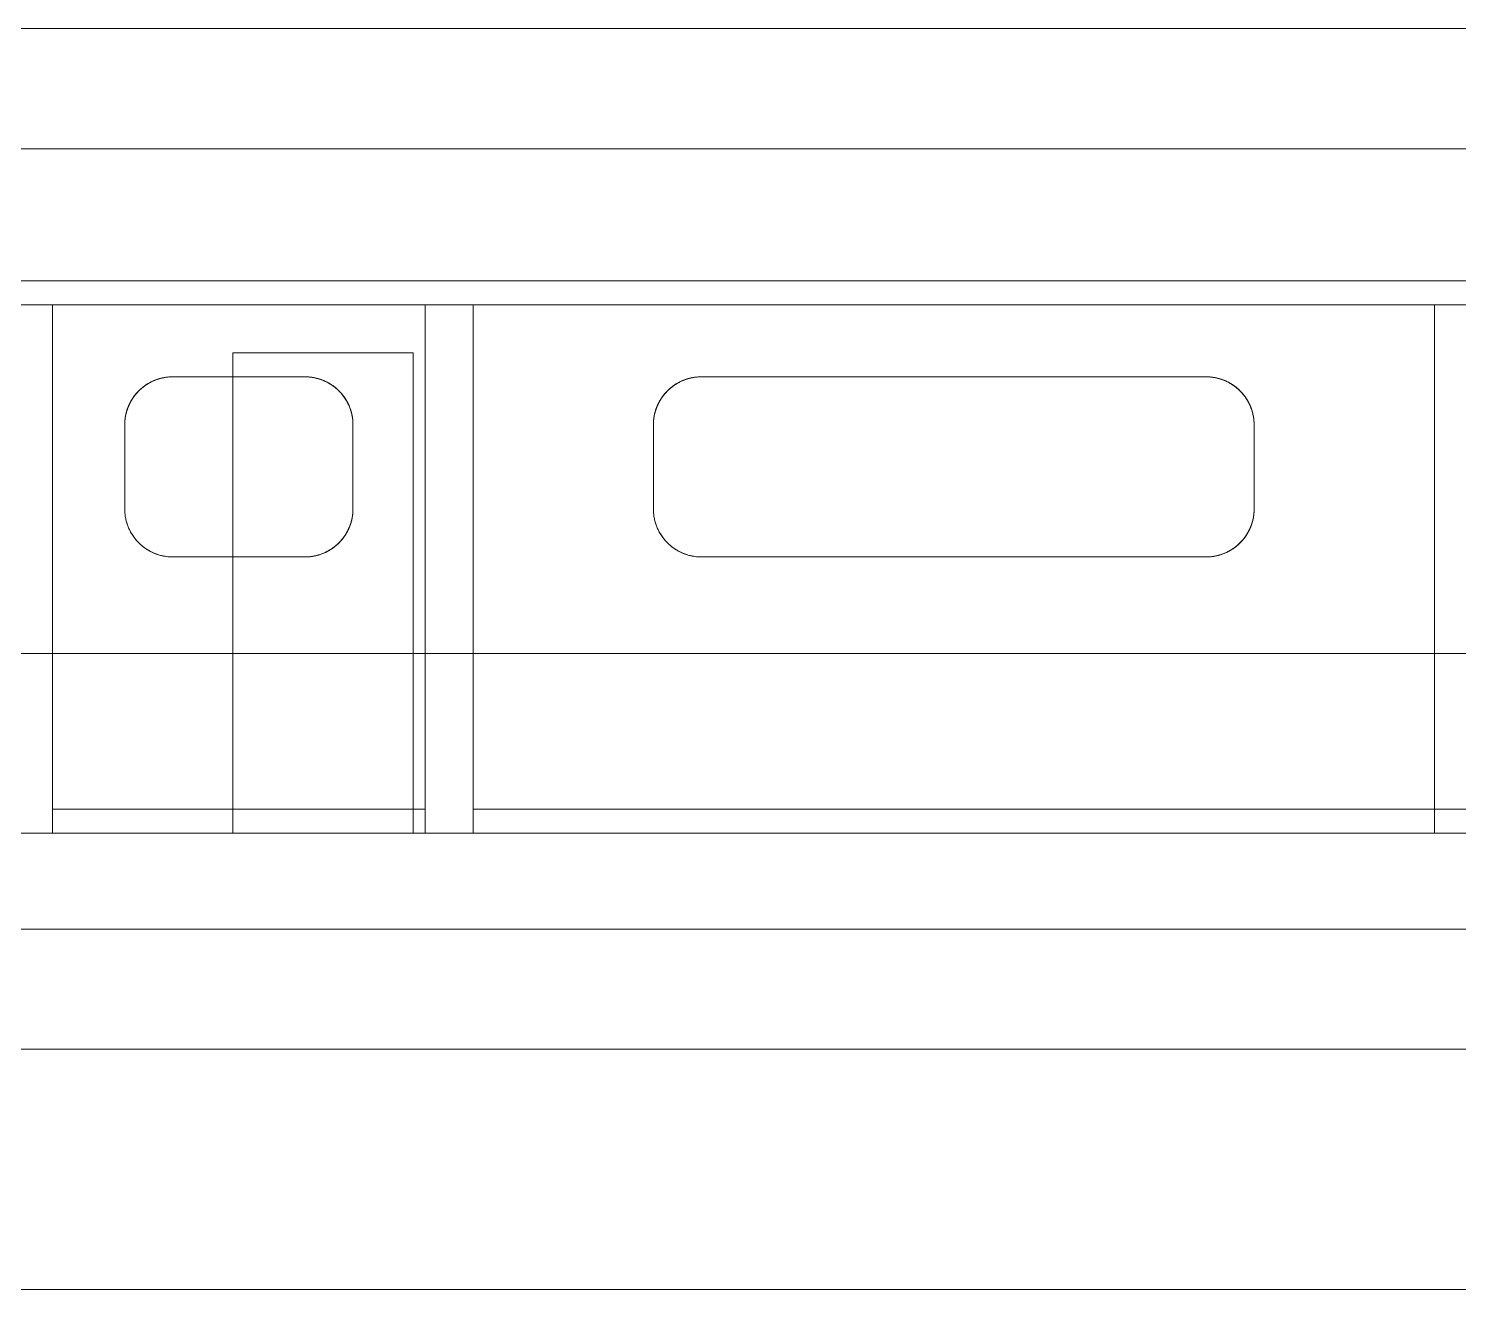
# Model space of a CAD drawing. Header units: millimetres. Extents: x -6 to 421, y -3 to 294.
# Drawn here: x 123.57 to 163.24, y 133.01 to 168.01 of the extents above; entities that cross this region are included whole.
import ezdxf

# ---------------------------------------------------------------- set-up
doc = ezdxf.new("R2010")
doc.units = ezdxf.units.MM

msp = doc.modelspace()

# ---------------------------------------------------------------- linework, layer by layer
at = {"color": 7, "linetype": 'Continuous', "lineweight": 15}
for p, q in [((207.904, 168.015), (87.904, 168.015)), ((207.904, 164.681), (87.904, 164.681)), ((207.904, 161.015), (87.904, 161.015)), ((135.904, 160.348), (87.904, 160.348)), ((134.57, 160.348), (124.237, 160.348)), ((124.237, 160.348), (124.237, 146.348)), ((124.237, 146.348), (124.237, 160.348)), ((124.237, 145.681), (124.237, 160.348)), ((134.57, 146.348), (134.57, 160.348)), ((134.57, 160.348), (134.57, 146.348)), ((134.57, 145.681), (134.57, 160.348)), ((162.57, 160.348), (135.904, 160.348)), ((135.904, 160.348), (135.904, 146.348)), ((207.904, 160.348), (135.904, 160.348)), ((135.904, 146.348), (135.904, 160.348)), ((135.904, 145.681), (135.904, 160.348)), ((162.57, 146.348), (162.57, 160.348)), ((163.904, 160.348), (162.57, 160.348)), ((162.57, 145.681), (162.57, 160.348)), ((129.237, 159.015), (129.237, 145.681)), ((134.237, 159.015), (129.237, 159.015)), ((134.237, 145.681), (134.237, 159.015)), ((131.237, 158.348), (127.57, 158.348)), ((156.237, 158.348), (142.237, 158.348)), ((126.237, 157.015), (126.237, 154.681)), ((126.237, 157.015), (126.237, 154.681)), ((126.237, 157.015), (126.237, 154.681)), ((126.237, 157.015), (126.237, 154.681)), ((132.57, 154.681), (132.57, 157.015)), ((132.57, 154.681), (132.57, 157.015)), ((132.57, 154.681), (132.57, 157.015)), ((132.57, 154.681), (132.57, 157.015)), ((140.904, 157.015), (140.904, 154.681)), ((140.904, 157.015), (140.904, 154.681)), ((140.904, 157.015), (140.904, 154.681)), ((140.904, 157.015), (140.904, 154.681)), ((157.57, 154.681), (157.57, 157.015)), ((157.57, 154.681), (157.57, 157.015)), ((157.57, 154.681), (157.57, 157.015)), ((157.57, 154.681), (157.57, 157.015)), ((127.57, 153.348), (131.237, 153.348)), ((142.237, 153.348), (156.237, 153.348)), ((207.904, 150.672), (87.904, 150.672)), ((134.57, 146.348), (124.237, 146.348)), ((124.237, 146.348), (124.237, 145.681)), ((124.237, 145.681), (124.237, 146.348)), ((134.57, 145.681), (134.57, 146.348)), ((134.57, 146.348), (134.57, 145.681)), ((162.57, 146.348), (135.904, 146.348)), ((135.904, 145.681), (135.904, 146.348)), ((135.904, 146.348), (135.904, 145.681)), ((207.904, 146.348), (135.904, 146.348)), ((162.57, 146.348), (162.57, 145.681)), ((122.57, 145.681), (129.237, 145.681)), ((134.57, 145.681), (124.237, 145.681)), ((129.237, 145.681), (124.237, 145.681)), ((134.237, 145.681), (135.904, 145.681)), ((134.57, 145.681), (134.237, 145.681)), ((162.57, 145.681), (135.904, 145.681)), ((207.904, 145.681), (135.904, 145.681)), ((163.904, 145.681), (162.57, 145.681)), ((207.904, 143.015), (87.904, 143.015)), ((207.904, 139.681), (87.904, 139.681)), ((207.904, 133.015), (87.904, 133.015))]:
    msp.add_line(p, q, dxfattribs=at)
for points, knots in [([(127.57, 158.348), (127.549, 158.348), (127.506, 158.347), (127.443, 158.342), (127.379, 158.335), (127.308, 158.323), (127.231, 158.305), (127.149, 158.281), (127.068, 158.251), (126.988, 158.215), (126.91, 158.174), (126.834, 158.128), (126.762, 158.076), (126.69, 158.018), (126.62, 157.952), (126.553, 157.878), (126.491, 157.8), (126.444, 157.729), (126.408, 157.668), (126.38, 157.617), (126.356, 157.565), (126.333, 157.512), (126.313, 157.458), (126.295, 157.403), (126.279, 157.348), (126.265, 157.288), (126.253, 157.223), (126.244, 157.154), (126.238, 157.085), (126.237, 157.038), (126.237, 157.015)], [0, 0, 0, 0, 0.027088, 0.054277, 0.081776, 0.109377, 0.146361, 0.183576, 0.221474, 0.259589, 0.300123, 0.340879, 0.38227, 0.423854, 0.472048, 0.520494, 0.569663, 0.619055, 0.648237, 0.67742, 0.706763, 0.736106, 0.765927, 0.795749, 0.825726, 0.855703, 0.891612, 0.927587, 0.96376, 1, 1, 1, 1]), ([(127.57, 158.348), (127.565, 158.348), (127.53, 158.348), (127.465, 158.345), (127.376, 158.335), (127.287, 158.319), (127.201, 158.297), (127.118, 158.27), (127.038, 158.238), (126.96, 158.201), (126.883, 158.159), (126.808, 158.11), (126.734, 158.054), (126.665, 157.995), (126.596, 157.927), (126.53, 157.851), (126.468, 157.767), (126.413, 157.679), (126.371, 157.599), (126.341, 157.531), (126.319, 157.475), (126.299, 157.418), (126.282, 157.36), (126.268, 157.301), (126.256, 157.241), (126.247, 157.18), (126.239, 157.105), (126.238, 157.05), (126.237, 157.015)], [0, 0, 0, 0, 0.006838, 0.044527, 0.08249, 0.121294, 0.160376, 0.19802, 0.235886, 0.274399, 0.313114, 0.355867, 0.398847, 0.442478, 0.486308, 0.537813, 0.589589, 0.64215, 0.694955, 0.725872, 0.75679, 0.787885, 0.81898, 0.850615, 0.882249, 0.914064, 0.945878, 1, 1, 1, 1]), ([(127.57, 158.348), (127.542, 158.348), (127.484, 158.347), (127.398, 158.338), (127.311, 158.324), (127.227, 158.304), (127.146, 158.28), (127.068, 158.251), (126.993, 158.217), (126.928, 158.184), (126.872, 158.151), (126.826, 158.121), (126.781, 158.09), (126.738, 158.057), (126.696, 158.022), (126.655, 157.985), (126.617, 157.947), (126.577, 157.905), (126.537, 157.858), (126.498, 157.807), (126.461, 157.755), (126.426, 157.7), (126.394, 157.644), (126.365, 157.586), (126.339, 157.527), (126.317, 157.47), (126.298, 157.413), (126.282, 157.358), (126.268, 157.303), (126.257, 157.247), (126.248, 157.189), (126.242, 157.132), (126.238, 157.073), (126.237, 157.034), (126.237, 157.015)], [0, 0, 0, 0, 0.036113, 0.07249, 0.109676, 0.147131, 0.183109, 0.219296, 0.256089, 0.293069, 0.318434, 0.343801, 0.369361, 0.394922, 0.421032, 0.447142, 0.473415, 0.499688, 0.531753, 0.563819, 0.596123, 0.628428, 0.661429, 0.694429, 0.727647, 0.760866, 0.79039, 0.819915, 0.849583, 0.879252, 0.909363, 0.939474, 0.969737, 1, 1, 1, 1]), ([(127.57, 158.348), (127.543, 158.348), (127.487, 158.347), (127.403, 158.338), (127.32, 158.325), (127.239, 158.307), (127.158, 158.284), (127.079, 158.255), (127.001, 158.222), (126.926, 158.183), (126.853, 158.14), (126.79, 158.097), (126.737, 158.056), (126.692, 158.018), (126.648, 157.978), (126.607, 157.937), (126.567, 157.894), (126.53, 157.849), (126.494, 157.803), (126.461, 157.756), (126.431, 157.707), (126.402, 157.659), (126.376, 157.609), (126.352, 157.558), (126.33, 157.506), (126.311, 157.453), (126.293, 157.399), (126.276, 157.336), (126.26, 157.264), (126.247, 157.182), (126.239, 157.099), (126.238, 157.043), (126.237, 157.015)], [0, 0, 0, 0, 0.035105, 0.070452, 0.105779, 0.141335, 0.177575, 0.214033, 0.251915, 0.290003, 0.32868, 0.367535, 0.39555, 0.423566, 0.451796, 0.480026, 0.508862, 0.537698, 0.566715, 0.595732, 0.624343, 0.652954, 0.681712, 0.710471, 0.739668, 0.768866, 0.798204, 0.827543, 0.870383, 0.913331, 0.956609, 1, 1, 1, 1]), ([(132.57, 157.015), (132.57, 157.038), (132.569, 157.083), (132.564, 157.151), (132.555, 157.22), (132.543, 157.288), (132.527, 157.356), (132.507, 157.424), (132.483, 157.491), (132.456, 157.556), (132.427, 157.618), (132.394, 157.679), (132.358, 157.738), (132.318, 157.796), (132.275, 157.853), (132.227, 157.909), (132.175, 157.963), (132.115, 158.019), (132.045, 158.077), (131.977, 158.125), (131.919, 158.161), (131.874, 158.187), (131.827, 158.211), (131.779, 158.233), (131.73, 158.254), (131.681, 158.272), (131.631, 158.289), (131.579, 158.304), (131.525, 158.317), (131.47, 158.328), (131.414, 158.337), (131.357, 158.343), (131.298, 158.347), (131.257, 158.348), (131.237, 158.348)], [0, 0, 0, 0, 0.035373, 0.070809, 0.106434, 0.142123, 0.17855, 0.215046, 0.251755, 0.288537, 0.323141, 0.35781, 0.392686, 0.427635, 0.463466, 0.499386, 0.535593, 0.571906, 0.618056, 0.664468, 0.688109, 0.711791, 0.735605, 0.759466, 0.782532, 0.805646, 0.828912, 0.852231, 0.876189, 0.900212, 0.924435, 0.948728, 0.974321, 1, 1, 1, 1]), ([(132.57, 157.015), (132.57, 157.041), (132.569, 157.092), (132.562, 157.17), (132.551, 157.247), (132.536, 157.32), (132.518, 157.388), (132.497, 157.452), (132.473, 157.516), (132.446, 157.579), (132.415, 157.641), (132.38, 157.703), (132.341, 157.763), (132.303, 157.817), (132.266, 157.864), (132.231, 157.905), (132.193, 157.944), (132.154, 157.983), (132.113, 158.021), (132.069, 158.057), (132.023, 158.093), (131.966, 158.132), (131.896, 158.175), (131.811, 158.22), (131.735, 158.252), (131.673, 158.275), (131.611, 158.295), (131.533, 158.316), (131.453, 158.331), (131.388, 158.34), (131.338, 158.345), (131.288, 158.348), (131.254, 158.348), (131.237, 158.348)], [0, 0, 0, 0, 0.040084, 0.08026, 0.120712, 0.161257, 0.195897, 0.230597, 0.265481, 0.300428, 0.336127, 0.371899, 0.407903, 0.443988, 0.470283, 0.496613, 0.523055, 0.549538, 0.576492, 0.603495, 0.630648, 0.657857, 0.700618, 0.743632, 0.78751, 0.809599, 0.831733, 0.872915, 0.914419, 0.935692, 0.957013, 0.978481, 1, 1, 1, 1]), ([(132.57, 157.015), (132.57, 157.039), (132.569, 157.088), (132.563, 157.161), (132.553, 157.233), (132.539, 157.303), (132.523, 157.371), (132.503, 157.435), (132.48, 157.499), (132.453, 157.562), (132.423, 157.625), (132.389, 157.687), (132.352, 157.747), (132.314, 157.802), (132.277, 157.849), (132.243, 157.891), (132.206, 157.932), (132.166, 157.972), (132.125, 158.01), (132.081, 158.048), (132.035, 158.084), (131.978, 158.124), (131.909, 158.168), (131.825, 158.213), (131.751, 158.246), (131.69, 158.269), (131.643, 158.285), (131.595, 158.299), (131.547, 158.312), (131.499, 158.323), (131.449, 158.332), (131.398, 158.339), (131.346, 158.344), (131.293, 158.347), (131.257, 158.348), (131.238, 158.348), (131.237, 158.348)], [0, 0, 0, 0, 0.0377635, 0.0756028, 0.1136685, 0.1518102, 0.1866146, 0.2214766, 0.2565176, 0.2916197, 0.3274421, 0.3633344, 0.399446, 0.4356348, 0.4624419, 0.4892844, 0.5162385, 0.5432321, 0.5706992, 0.5982137, 0.6258821, 0.6536067, 0.6958779, 0.7383889, 0.781735, 0.8035552, 0.825419, 0.8465461, 0.8677171, 0.8890271, 0.9103863, 0.9323231, 0.9543168, 0.9764872, 0.9987186, 1, 1, 1, 1]), ([(132.57, 157.015), (132.57, 157.037), (132.569, 157.083), (132.564, 157.15), (132.556, 157.217), (132.543, 157.285), (132.528, 157.352), (132.508, 157.419), (132.485, 157.485), (132.459, 157.549), (132.43, 157.612), (132.397, 157.673), (132.361, 157.733), (132.321, 157.792), (132.277, 157.85), (132.23, 157.906), (132.178, 157.961), (132.117, 158.017), (132.048, 158.075), (131.98, 158.123), (131.923, 158.158), (131.878, 158.184), (131.832, 158.208), (131.774, 158.236), (131.704, 158.265), (131.62, 158.293), (131.532, 158.316), (131.454, 158.331), (131.39, 158.34), (131.34, 158.344), (131.288, 158.348), (131.254, 158.348), (131.237, 158.348)], [0, 0, 0, 0, 0.034981, 0.070021, 0.105242, 0.140523, 0.176496, 0.212533, 0.248767, 0.285068, 0.320205, 0.355406, 0.390813, 0.426292, 0.462645, 0.499086, 0.535813, 0.572644, 0.618453, 0.664511, 0.687958, 0.711445, 0.735062, 0.758725, 0.796952, 0.835412, 0.874663, 0.914214, 0.935526, 0.956891, 0.978418, 1, 1, 1, 1]), ([(142.237, 158.348), (142.216, 158.348), (142.173, 158.347), (142.109, 158.342), (142.045, 158.335), (141.975, 158.323), (141.898, 158.305), (141.815, 158.281), (141.735, 158.251), (141.655, 158.215), (141.577, 158.174), (141.501, 158.128), (141.429, 158.076), (141.357, 158.018), (141.287, 157.952), (141.219, 157.878), (141.158, 157.8), (141.111, 157.729), (141.074, 157.668), (141.047, 157.617), (141.022, 157.565), (141, 157.512), (140.979, 157.458), (140.961, 157.403), (140.946, 157.348), (140.931, 157.288), (140.92, 157.223), (140.91, 157.154), (140.905, 157.085), (140.904, 157.038), (140.904, 157.015)], [0, 0, 0, 0, 0.027087, 0.054277, 0.081776, 0.109377, 0.146361, 0.183575, 0.221474, 0.259588, 0.300123, 0.340879, 0.382269, 0.423854, 0.472048, 0.520494, 0.569663, 0.619055, 0.648237, 0.67742, 0.706763, 0.736106, 0.765927, 0.795749, 0.825726, 0.855703, 0.891612, 0.927587, 0.96376, 1, 1, 1, 1]), ([(142.237, 158.348), (142.232, 158.348), (142.197, 158.348), (142.132, 158.345), (142.043, 158.335), (141.954, 158.319), (141.868, 158.297), (141.784, 158.27), (141.705, 158.238), (141.627, 158.201), (141.55, 158.159), (141.474, 158.11), (141.401, 158.054), (141.331, 157.995), (141.263, 157.927), (141.197, 157.851), (141.135, 157.767), (141.079, 157.679), (141.038, 157.599), (141.007, 157.531), (140.985, 157.475), (140.966, 157.418), (140.949, 157.36), (140.934, 157.301), (140.923, 157.241), (140.914, 157.18), (140.906, 157.105), (140.904, 157.05), (140.904, 157.015)], [0, 0, 0, 0, 0.0068373, 0.0445267, 0.08249, 0.1212939, 0.1603758, 0.1980198, 0.235886, 0.2743992, 0.3131139, 0.3558665, 0.3988471, 0.4424782, 0.486308, 0.5378128, 0.589589, 0.6421496, 0.6949548, 0.725872, 0.7567899, 0.7878848, 0.8189799, 0.8506148, 0.8822491, 0.9140636, 0.9458784, 1, 1, 1, 1]), ([(142.237, 158.348), (142.208, 158.348), (142.151, 158.347), (142.064, 158.338), (141.978, 158.324), (141.894, 158.304), (141.813, 158.28), (141.735, 158.251), (141.659, 158.217), (141.594, 158.184), (141.539, 158.151), (141.493, 158.121), (141.448, 158.09), (141.404, 158.057), (141.362, 158.022), (141.322, 157.985), (141.283, 157.947), (141.244, 157.905), (141.204, 157.858), (141.164, 157.807), (141.127, 157.755), (141.093, 157.7), (141.061, 157.644), (141.032, 157.586), (141.006, 157.527), (140.983, 157.47), (140.964, 157.413), (140.948, 157.358), (140.935, 157.303), (140.924, 157.247), (140.915, 157.189), (140.908, 157.132), (140.904, 157.073), (140.904, 157.034), (140.904, 157.015)], [0, 0, 0, 0, 0.036113, 0.072489, 0.109676, 0.147131, 0.183108, 0.219295, 0.256089, 0.293069, 0.318434, 0.3438, 0.369361, 0.394922, 0.421032, 0.447142, 0.473415, 0.499688, 0.531753, 0.563819, 0.596123, 0.628428, 0.661428, 0.694429, 0.727647, 0.760866, 0.79039, 0.819915, 0.849583, 0.879252, 0.909363, 0.939474, 0.969737, 1, 1, 1, 1]), ([(142.237, 158.348), (142.209, 158.348), (142.153, 158.347), (142.07, 158.338), (141.987, 158.325), (141.905, 158.307), (141.825, 158.284), (141.746, 158.255), (141.668, 158.222), (141.592, 158.183), (141.52, 158.14), (141.457, 158.097), (141.404, 158.056), (141.358, 158.018), (141.315, 157.978), (141.273, 157.937), (141.234, 157.894), (141.196, 157.849), (141.161, 157.803), (141.128, 157.756), (141.097, 157.707), (141.069, 157.659), (141.043, 157.609), (141.019, 157.558), (140.997, 157.506), (140.977, 157.453), (140.96, 157.399), (140.942, 157.336), (140.926, 157.264), (140.913, 157.182), (140.905, 157.099), (140.904, 157.043), (140.904, 157.015)], [0, 0, 0, 0, 0.0351047, 0.0704519, 0.1057783, 0.141335, 0.1775752, 0.2140325, 0.2519146, 0.2900034, 0.3286796, 0.3675345, 0.39555, 0.4235662, 0.451796, 0.480026, 0.5088614, 0.5376977, 0.5667147, 0.5957321, 0.6243428, 0.6529539, 0.6817122, 0.7104714, 0.7396683, 0.7688655, 0.7982036, 0.8275426, 0.8703827, 0.9133305, 0.9566092, 1, 1, 1, 1]), ([(157.57, 157.015), (157.57, 157.038), (157.569, 157.083), (157.564, 157.151), (157.555, 157.22), (157.543, 157.288), (157.527, 157.356), (157.507, 157.424), (157.483, 157.491), (157.456, 157.556), (157.427, 157.618), (157.394, 157.679), (157.358, 157.738), (157.318, 157.796), (157.275, 157.853), (157.227, 157.909), (157.175, 157.963), (157.115, 158.019), (157.045, 158.077), (156.977, 158.125), (156.919, 158.161), (156.874, 158.187), (156.827, 158.211), (156.779, 158.233), (156.73, 158.254), (156.681, 158.272), (156.631, 158.289), (156.579, 158.304), (156.525, 158.317), (156.47, 158.328), (156.414, 158.337), (156.357, 158.343), (156.298, 158.347), (156.257, 158.348), (156.237, 158.348)], [0, 0, 0, 0, 0.035373, 0.070809, 0.106434, 0.142123, 0.17855, 0.215046, 0.251755, 0.288537, 0.323141, 0.35781, 0.392686, 0.427635, 0.463466, 0.499386, 0.535593, 0.571906, 0.618057, 0.664468, 0.688109, 0.711791, 0.735605, 0.759466, 0.782532, 0.805646, 0.828911, 0.852231, 0.876189, 0.900212, 0.924435, 0.948728, 0.974321, 1, 1, 1, 1]), ([(157.57, 157.015), (157.57, 157.041), (157.569, 157.092), (157.562, 157.17), (157.551, 157.247), (157.536, 157.32), (157.518, 157.388), (157.497, 157.452), (157.473, 157.516), (157.446, 157.579), (157.415, 157.641), (157.38, 157.703), (157.341, 157.763), (157.303, 157.817), (157.266, 157.864), (157.231, 157.905), (157.193, 157.944), (157.154, 157.983), (157.113, 158.021), (157.069, 158.057), (157.023, 158.093), (156.966, 158.132), (156.896, 158.175), (156.811, 158.22), (156.735, 158.252), (156.673, 158.275), (156.611, 158.295), (156.533, 158.316), (156.453, 158.331), (156.388, 158.34), (156.338, 158.345), (156.288, 158.348), (156.254, 158.348), (156.237, 158.348)], [0, 0, 0, 0, 0.040084, 0.08026, 0.120712, 0.161258, 0.195897, 0.230597, 0.26548, 0.300428, 0.336127, 0.371899, 0.407903, 0.443988, 0.470283, 0.496613, 0.523055, 0.549538, 0.576492, 0.603495, 0.630648, 0.657856, 0.700618, 0.743632, 0.78751, 0.8096, 0.831733, 0.872914, 0.914419, 0.935692, 0.957013, 0.978481, 1, 1, 1, 1]), ([(157.57, 157.015), (157.57, 157.039), (157.569, 157.088), (157.563, 157.161), (157.553, 157.233), (157.539, 157.303), (157.523, 157.371), (157.503, 157.435), (157.48, 157.499), (157.453, 157.562), (157.423, 157.625), (157.389, 157.687), (157.352, 157.747), (157.314, 157.802), (157.277, 157.849), (157.243, 157.891), (157.206, 157.932), (157.166, 157.972), (157.125, 158.01), (157.081, 158.048), (157.035, 158.084), (156.978, 158.124), (156.909, 158.168), (156.825, 158.213), (156.751, 158.246), (156.69, 158.269), (156.643, 158.285), (156.595, 158.299), (156.547, 158.312), (156.499, 158.323), (156.449, 158.332), (156.398, 158.339), (156.346, 158.344), (156.293, 158.347), (156.257, 158.348), (156.238, 158.348), (156.237, 158.348)], [0, 0, 0, 0, 0.037764, 0.075603, 0.113669, 0.15181, 0.186615, 0.221477, 0.256518, 0.29162, 0.327442, 0.363334, 0.399446, 0.435635, 0.462442, 0.489284, 0.516238, 0.543232, 0.570699, 0.598214, 0.625882, 0.653606, 0.695878, 0.738389, 0.781735, 0.803555, 0.825419, 0.846546, 0.867717, 0.889027, 0.910387, 0.932323, 0.954317, 0.976487, 0.998718, 1, 1, 1, 1]), ([(157.57, 157.015), (157.57, 157.037), (157.569, 157.083), (157.564, 157.15), (157.556, 157.217), (157.543, 157.285), (157.528, 157.352), (157.508, 157.419), (157.485, 157.485), (157.459, 157.549), (157.43, 157.612), (157.397, 157.673), (157.361, 157.733), (157.321, 157.792), (157.277, 157.85), (157.23, 157.906), (157.178, 157.961), (157.117, 158.017), (157.048, 158.075), (156.98, 158.123), (156.923, 158.158), (156.878, 158.184), (156.832, 158.208), (156.774, 158.236), (156.704, 158.265), (156.62, 158.293), (156.532, 158.316), (156.454, 158.331), (156.39, 158.34), (156.34, 158.344), (156.288, 158.348), (156.254, 158.348), (156.237, 158.348)], [0, 0, 0, 0, 0.034981, 0.070021, 0.105242, 0.140523, 0.176496, 0.212533, 0.248767, 0.285068, 0.320205, 0.355407, 0.390813, 0.426292, 0.462645, 0.499086, 0.535813, 0.572644, 0.618453, 0.664511, 0.687958, 0.711445, 0.735062, 0.758725, 0.796952, 0.835412, 0.874663, 0.914214, 0.935526, 0.956891, 0.978418, 1, 1, 1, 1]), ([(126.237, 154.681), (126.237, 154.661), (126.238, 154.621), (126.242, 154.561), (126.249, 154.5), (126.259, 154.439), (126.272, 154.378), (126.287, 154.317), (126.306, 154.257), (126.331, 154.188), (126.364, 154.111), (126.403, 154.036), (126.441, 153.972), (126.477, 153.918), (126.516, 153.865), (126.558, 153.813), (126.608, 153.758), (126.666, 153.7), (126.727, 153.648), (126.783, 153.605), (126.843, 153.563), (126.915, 153.519), (126.995, 153.477), (127.075, 153.443), (127.144, 153.417), (127.206, 153.398), (127.27, 153.382), (127.345, 153.366), (127.425, 153.355), (127.501, 153.349), (127.547, 153.348), (127.57, 153.348)], [0, 0, 0, 0, 0.030842, 0.061809, 0.092775, 0.124168, 0.155561, 0.187398, 0.219234, 0.251221, 0.297629, 0.344037, 0.375551, 0.407066, 0.439136, 0.471206, 0.503469, 0.545758, 0.588046, 0.616798, 0.64555, 0.689574, 0.733595, 0.771075, 0.808554, 0.834005, 0.859456, 0.898363, 0.937268, 0.968582, 1, 1, 1, 1]), ([(126.237, 154.681), (126.237, 154.661), (126.238, 154.621), (126.242, 154.561), (126.249, 154.5), (126.259, 154.439), (126.272, 154.378), (126.287, 154.317), (126.306, 154.257), (126.331, 154.188), (126.364, 154.111), (126.403, 154.036), (126.441, 153.972), (126.477, 153.918), (126.516, 153.865), (126.558, 153.813), (126.608, 153.758), (126.666, 153.7), (126.727, 153.648), (126.783, 153.605), (126.843, 153.563), (126.915, 153.519), (126.995, 153.477), (127.075, 153.443), (127.144, 153.417), (127.206, 153.398), (127.27, 153.382), (127.345, 153.366), (127.425, 153.355), (127.501, 153.349), (127.547, 153.348), (127.57, 153.348)], [0, 0, 0, 0, 0.030842, 0.061809, 0.092775, 0.124168, 0.155561, 0.187398, 0.219234, 0.251221, 0.297629, 0.344037, 0.375551, 0.407066, 0.439136, 0.471206, 0.503469, 0.545758, 0.588046, 0.616798, 0.64555, 0.689574, 0.733595, 0.771075, 0.808554, 0.834005, 0.859456, 0.898363, 0.937268, 0.968582, 1, 1, 1, 1]), ([(126.237, 154.681), (126.237, 154.662), (126.238, 154.622), (126.242, 154.563), (126.249, 154.504), (126.258, 154.444), (126.27, 154.384), (126.285, 154.324), (126.303, 154.265), (126.327, 154.197), (126.359, 154.121), (126.396, 154.048), (126.433, 153.985), (126.467, 153.931), (126.505, 153.879), (126.545, 153.828), (126.593, 153.773), (126.649, 153.716), (126.708, 153.663), (126.763, 153.62), (126.82, 153.578), (126.89, 153.534), (126.969, 153.491), (127.047, 153.454), (127.115, 153.428), (127.177, 153.407), (127.24, 153.389), (127.315, 153.372), (127.4, 153.358), (127.485, 153.35), (127.542, 153.349), (127.57, 153.348)], [0, 0, 0, 0, 0.030055, 0.060232, 0.090408, 0.120999, 0.151589, 0.182611, 0.213634, 0.244801, 0.290024, 0.335247, 0.365947, 0.396647, 0.427875, 0.459104, 0.490513, 0.532196, 0.573878, 0.602195, 0.630512, 0.673825, 0.717137, 0.754958, 0.792778, 0.818444, 0.844111, 0.883314, 0.922518, 0.961166, 1, 1, 1, 1]), ([(126.237, 154.681), (126.237, 154.662), (126.238, 154.622), (126.242, 154.563), (126.249, 154.504), (126.258, 154.444), (126.27, 154.384), (126.285, 154.324), (126.303, 154.265), (126.327, 154.197), (126.359, 154.121), (126.396, 154.048), (126.433, 153.985), (126.467, 153.931), (126.505, 153.879), (126.545, 153.828), (126.593, 153.773), (126.649, 153.716), (126.708, 153.663), (126.763, 153.62), (126.82, 153.578), (126.89, 153.534), (126.969, 153.491), (127.047, 153.454), (127.115, 153.428), (127.177, 153.407), (127.24, 153.389), (127.315, 153.372), (127.4, 153.358), (127.485, 153.35), (127.542, 153.349), (127.57, 153.348)], [0, 0, 0, 0, 0.030055, 0.060232, 0.090408, 0.120999, 0.151589, 0.182611, 0.213634, 0.244801, 0.290024, 0.335247, 0.365947, 0.396647, 0.427875, 0.459104, 0.490513, 0.532196, 0.573878, 0.602195, 0.630512, 0.673825, 0.717137, 0.754958, 0.792778, 0.818444, 0.844111, 0.883314, 0.922518, 0.961166, 1, 1, 1, 1]), ([(131.237, 153.348), (131.266, 153.349), (131.325, 153.35), (131.417, 153.359), (131.512, 153.375), (131.61, 153.4), (131.706, 153.432), (131.799, 153.471), (131.889, 153.517), (131.974, 153.569), (132.056, 153.628), (132.134, 153.693), (132.207, 153.765), (132.276, 153.843), (132.338, 153.926), (132.384, 154), (132.418, 154.063), (132.443, 154.112), (132.465, 154.162), (132.486, 154.213), (132.504, 154.265), (132.52, 154.317), (132.534, 154.371), (132.547, 154.428), (132.557, 154.488), (132.565, 154.552), (132.57, 154.617), (132.57, 154.66), (132.57, 154.681)], [0, 0, 0, 0, 0.0395607, 0.0793337, 0.1242551, 0.1694833, 0.2156574, 0.2621498, 0.3080856, 0.3543136, 0.4014242, 0.4488245, 0.4980044, 0.5474826, 0.5978544, 0.648515, 0.6755892, 0.7026637, 0.7298996, 0.7571356, 0.7848586, 0.8125813, 0.8404625, 0.8683444, 0.9011052, 0.9339279, 0.9669334, 1, 1, 1, 1]), ([(131.237, 153.348), (131.26, 153.348), (131.306, 153.349), (131.375, 153.355), (131.444, 153.364), (131.522, 153.378), (131.609, 153.4), (131.704, 153.431), (131.797, 153.47), (131.887, 153.516), (131.973, 153.568), (132.055, 153.627), (132.133, 153.692), (132.206, 153.763), (132.274, 153.841), (132.337, 153.925), (132.393, 154.014), (132.434, 154.093), (132.464, 154.158), (132.485, 154.21), (132.503, 154.263), (132.52, 154.316), (132.534, 154.37), (132.546, 154.425), (132.556, 154.481), (132.564, 154.542), (132.569, 154.609), (132.57, 154.657), (132.57, 154.681)], [0, 0, 0, 0, 0.0308494, 0.0617997, 0.093058, 0.1244204, 0.1693599, 0.2146001, 0.2607639, 0.3072344, 0.353777, 0.4006115, 0.4483245, 0.4963244, 0.5465877, 0.5971543, 0.6486268, 0.7003924, 0.7281587, 0.7559247, 0.7838571, 0.81179, 0.840225, 0.8686602, 0.8972598, 0.9258597, 0.9628869, 1, 1, 1, 1]), ([(131.237, 153.348), (131.258, 153.348), (131.3, 153.349), (131.363, 153.354), (131.426, 153.361), (131.502, 153.374), (131.589, 153.394), (131.687, 153.425), (131.783, 153.463), (131.875, 153.509), (131.964, 153.562), (132.048, 153.621), (132.127, 153.687), (132.202, 153.76), (132.272, 153.838), (132.335, 153.922), (132.392, 154.012), (132.433, 154.09), (132.463, 154.156), (132.484, 154.207), (132.502, 154.259), (132.519, 154.312), (132.533, 154.366), (132.545, 154.42), (132.555, 154.475), (132.563, 154.537), (132.569, 154.606), (132.57, 154.656), (132.57, 154.681)], [0, 0, 0, 0, 0.028571, 0.057216, 0.08609, 0.115041, 0.161429, 0.208132, 0.255808, 0.303813, 0.351303, 0.3991, 0.447828, 0.496862, 0.547188, 0.597827, 0.649405, 0.701291, 0.728598, 0.755906, 0.783381, 0.810855, 0.838833, 0.866812, 0.894956, 0.923099, 0.961499, 1, 1, 1, 1]), ([(131.237, 153.348), (131.265, 153.349), (131.32, 153.35), (131.409, 153.358), (131.504, 153.374), (131.604, 153.398), (131.703, 153.431), (131.799, 153.471), (131.89, 153.518), (131.978, 153.571), (132.061, 153.632), (132.14, 153.699), (132.214, 153.772), (132.283, 153.852), (132.345, 153.936), (132.391, 154.012), (132.425, 154.074), (132.456, 154.14), (132.484, 154.207), (132.508, 154.276), (132.523, 154.329), (132.537, 154.383), (132.549, 154.439), (132.558, 154.497), (132.565, 154.558), (132.57, 154.62), (132.57, 154.661), (132.57, 154.681)], [0, 0, 0, 0, 0.037638, 0.075447, 0.121843, 0.168557, 0.216261, 0.264301, 0.311412, 0.35883, 0.407184, 0.455847, 0.505449, 0.555361, 0.606207, 0.657358, 0.684173, 0.710989, 0.764936, 0.792409, 0.819883, 0.847517, 0.875152, 0.906227, 0.937357, 0.968652, 1, 1, 1, 1]), ([(140.904, 154.681), (140.904, 154.661), (140.905, 154.621), (140.909, 154.561), (140.916, 154.5), (140.925, 154.439), (140.938, 154.378), (140.954, 154.317), (140.973, 154.257), (140.998, 154.188), (141.031, 154.111), (141.069, 154.036), (141.108, 153.972), (141.143, 153.918), (141.182, 153.865), (141.225, 153.813), (141.274, 153.758), (141.333, 153.7), (141.393, 153.648), (141.45, 153.605), (141.509, 153.563), (141.581, 153.519), (141.662, 153.477), (141.742, 153.443), (141.811, 153.417), (141.873, 153.398), (141.937, 153.382), (142.012, 153.366), (142.092, 153.355), (142.167, 153.349), (142.214, 153.348), (142.237, 153.348)], [0, 0, 0, 0, 0.0308421, 0.0618087, 0.0927752, 0.124168, 0.1555606, 0.1873979, 0.2192343, 0.2512206, 0.2976292, 0.3440367, 0.3755514, 0.4070657, 0.4391359, 0.4712062, 0.5034689, 0.5457584, 0.5880463, 0.6167983, 0.6455499, 0.6895735, 0.7335952, 0.7710748, 0.8085534, 0.834005, 0.8594565, 0.8983628, 0.9372687, 0.9685816, 1, 1, 1, 1]), ([(140.904, 154.681), (140.904, 154.661), (140.905, 154.621), (140.909, 154.561), (140.916, 154.5), (140.925, 154.439), (140.938, 154.378), (140.954, 154.317), (140.973, 154.257), (140.998, 154.188), (141.031, 154.111), (141.069, 154.036), (141.108, 153.972), (141.143, 153.918), (141.182, 153.865), (141.225, 153.813), (141.274, 153.758), (141.333, 153.7), (141.393, 153.648), (141.45, 153.605), (141.509, 153.563), (141.581, 153.519), (141.662, 153.477), (141.742, 153.443), (141.811, 153.417), (141.873, 153.398), (141.937, 153.382), (142.012, 153.366), (142.092, 153.355), (142.167, 153.349), (142.214, 153.348), (142.237, 153.348)], [0, 0, 0, 0, 0.0308421, 0.0618087, 0.0927752, 0.124168, 0.1555606, 0.1873979, 0.2192343, 0.2512206, 0.2976292, 0.3440367, 0.3755514, 0.4070657, 0.4391359, 0.4712062, 0.5034689, 0.5457584, 0.5880463, 0.6167983, 0.6455499, 0.6895735, 0.7335952, 0.7710748, 0.8085534, 0.834005, 0.8594565, 0.8983628, 0.9372687, 0.9685816, 1, 1, 1, 1]), ([(140.904, 154.681), (140.904, 154.662), (140.904, 154.622), (140.909, 154.563), (140.915, 154.504), (140.925, 154.444), (140.937, 154.384), (140.952, 154.324), (140.97, 154.265), (140.994, 154.197), (141.026, 154.121), (141.063, 154.048), (141.1, 153.985), (141.134, 153.931), (141.171, 153.879), (141.212, 153.828), (141.26, 153.773), (141.316, 153.716), (141.375, 153.663), (141.43, 153.62), (141.487, 153.578), (141.556, 153.534), (141.635, 153.491), (141.713, 153.454), (141.782, 153.428), (141.844, 153.407), (141.907, 153.389), (141.981, 153.372), (142.066, 153.358), (142.152, 153.35), (142.209, 153.349), (142.237, 153.348)], [0, 0, 0, 0, 0.030055, 0.060232, 0.090408, 0.120999, 0.151589, 0.182611, 0.213634, 0.244801, 0.290025, 0.335247, 0.365947, 0.396646, 0.427875, 0.459104, 0.490513, 0.532196, 0.573878, 0.602195, 0.630512, 0.673825, 0.717137, 0.754958, 0.792778, 0.818444, 0.844111, 0.883314, 0.922518, 0.961166, 1, 1, 1, 1]), ([(140.904, 154.681), (140.904, 154.662), (140.904, 154.622), (140.909, 154.563), (140.915, 154.504), (140.925, 154.444), (140.937, 154.384), (140.952, 154.324), (140.97, 154.265), (140.994, 154.197), (141.026, 154.121), (141.063, 154.048), (141.1, 153.985), (141.134, 153.931), (141.171, 153.879), (141.212, 153.828), (141.26, 153.773), (141.316, 153.716), (141.375, 153.663), (141.43, 153.62), (141.487, 153.578), (141.556, 153.534), (141.635, 153.491), (141.713, 153.454), (141.782, 153.428), (141.844, 153.407), (141.907, 153.389), (141.981, 153.372), (142.066, 153.358), (142.152, 153.35), (142.209, 153.349), (142.237, 153.348)], [0, 0, 0, 0, 0.030055, 0.060232, 0.090408, 0.120999, 0.151589, 0.182611, 0.213634, 0.244801, 0.290025, 0.335247, 0.365947, 0.396646, 0.427875, 0.459104, 0.490513, 0.532196, 0.573878, 0.602195, 0.630512, 0.673825, 0.717137, 0.754958, 0.792778, 0.818444, 0.844111, 0.883314, 0.922518, 0.961166, 1, 1, 1, 1]), ([(156.237, 153.348), (156.266, 153.349), (156.325, 153.35), (156.417, 153.359), (156.512, 153.375), (156.61, 153.4), (156.706, 153.432), (156.799, 153.471), (156.889, 153.517), (156.974, 153.569), (157.056, 153.628), (157.134, 153.693), (157.207, 153.765), (157.276, 153.843), (157.338, 153.926), (157.384, 154), (157.418, 154.063), (157.443, 154.112), (157.465, 154.162), (157.486, 154.213), (157.504, 154.265), (157.52, 154.317), (157.534, 154.371), (157.547, 154.428), (157.557, 154.488), (157.565, 154.552), (157.57, 154.617), (157.57, 154.66), (157.57, 154.681)], [0, 0, 0, 0, 0.03956, 0.079334, 0.124255, 0.169483, 0.215657, 0.262149, 0.308086, 0.354313, 0.401424, 0.448825, 0.498005, 0.547483, 0.597854, 0.648515, 0.675589, 0.702664, 0.729899, 0.757136, 0.784859, 0.812581, 0.840463, 0.868344, 0.901105, 0.933928, 0.966933, 1, 1, 1, 1]), ([(156.237, 153.348), (156.26, 153.348), (156.306, 153.349), (156.375, 153.355), (156.444, 153.364), (156.522, 153.378), (156.609, 153.4), (156.704, 153.431), (156.797, 153.47), (156.887, 153.516), (156.973, 153.568), (157.055, 153.627), (157.133, 153.692), (157.206, 153.763), (157.274, 153.841), (157.337, 153.925), (157.393, 154.014), (157.434, 154.093), (157.464, 154.158), (157.485, 154.21), (157.503, 154.263), (157.52, 154.316), (157.534, 154.37), (157.546, 154.425), (157.556, 154.481), (157.564, 154.542), (157.569, 154.609), (157.57, 154.657), (157.57, 154.681)], [0, 0, 0, 0, 0.030849, 0.0618, 0.093058, 0.12442, 0.16936, 0.2146, 0.260764, 0.307235, 0.353777, 0.400611, 0.448324, 0.496324, 0.546588, 0.597154, 0.648627, 0.700393, 0.728159, 0.755925, 0.783857, 0.81179, 0.840225, 0.86866, 0.89726, 0.92586, 0.962887, 1, 1, 1, 1]), ([(156.237, 153.348), (156.258, 153.348), (156.3, 153.349), (156.363, 153.354), (156.426, 153.361), (156.502, 153.374), (156.589, 153.394), (156.687, 153.425), (156.783, 153.463), (156.875, 153.509), (156.964, 153.562), (157.048, 153.621), (157.127, 153.687), (157.202, 153.76), (157.272, 153.838), (157.335, 153.922), (157.392, 154.012), (157.433, 154.09), (157.463, 154.156), (157.484, 154.207), (157.502, 154.259), (157.519, 154.312), (157.533, 154.366), (157.545, 154.42), (157.555, 154.475), (157.563, 154.537), (157.569, 154.606), (157.57, 154.656), (157.57, 154.681)], [0, 0, 0, 0, 0.028571, 0.057216, 0.086091, 0.115041, 0.161429, 0.208132, 0.255808, 0.303813, 0.351304, 0.3991, 0.447827, 0.496862, 0.547188, 0.597827, 0.649405, 0.701291, 0.728598, 0.755906, 0.783381, 0.810855, 0.838833, 0.866812, 0.894956, 0.923099, 0.961499, 1, 1, 1, 1]), ([(156.237, 153.348), (156.265, 153.349), (156.32, 153.35), (156.409, 153.358), (156.504, 153.374), (156.604, 153.398), (156.703, 153.431), (156.799, 153.471), (156.89, 153.518), (156.978, 153.571), (157.061, 153.632), (157.14, 153.699), (157.214, 153.772), (157.283, 153.852), (157.345, 153.936), (157.391, 154.012), (157.425, 154.074), (157.456, 154.14), (157.484, 154.207), (157.508, 154.276), (157.523, 154.329), (157.537, 154.383), (157.549, 154.439), (157.558, 154.497), (157.565, 154.558), (157.57, 154.62), (157.57, 154.661), (157.57, 154.681)], [0, 0, 0, 0, 0.037638, 0.075447, 0.121843, 0.168557, 0.216261, 0.2643, 0.311412, 0.35883, 0.407184, 0.455847, 0.505449, 0.555361, 0.606207, 0.657358, 0.684173, 0.710989, 0.764936, 0.792409, 0.819883, 0.847517, 0.875152, 0.906227, 0.937357, 0.968652, 1, 1, 1, 1])]:
    msp.add_open_spline(points, degree=3, knots=knots, dxfattribs=at)

doc.saveas('drawing.dxf')
